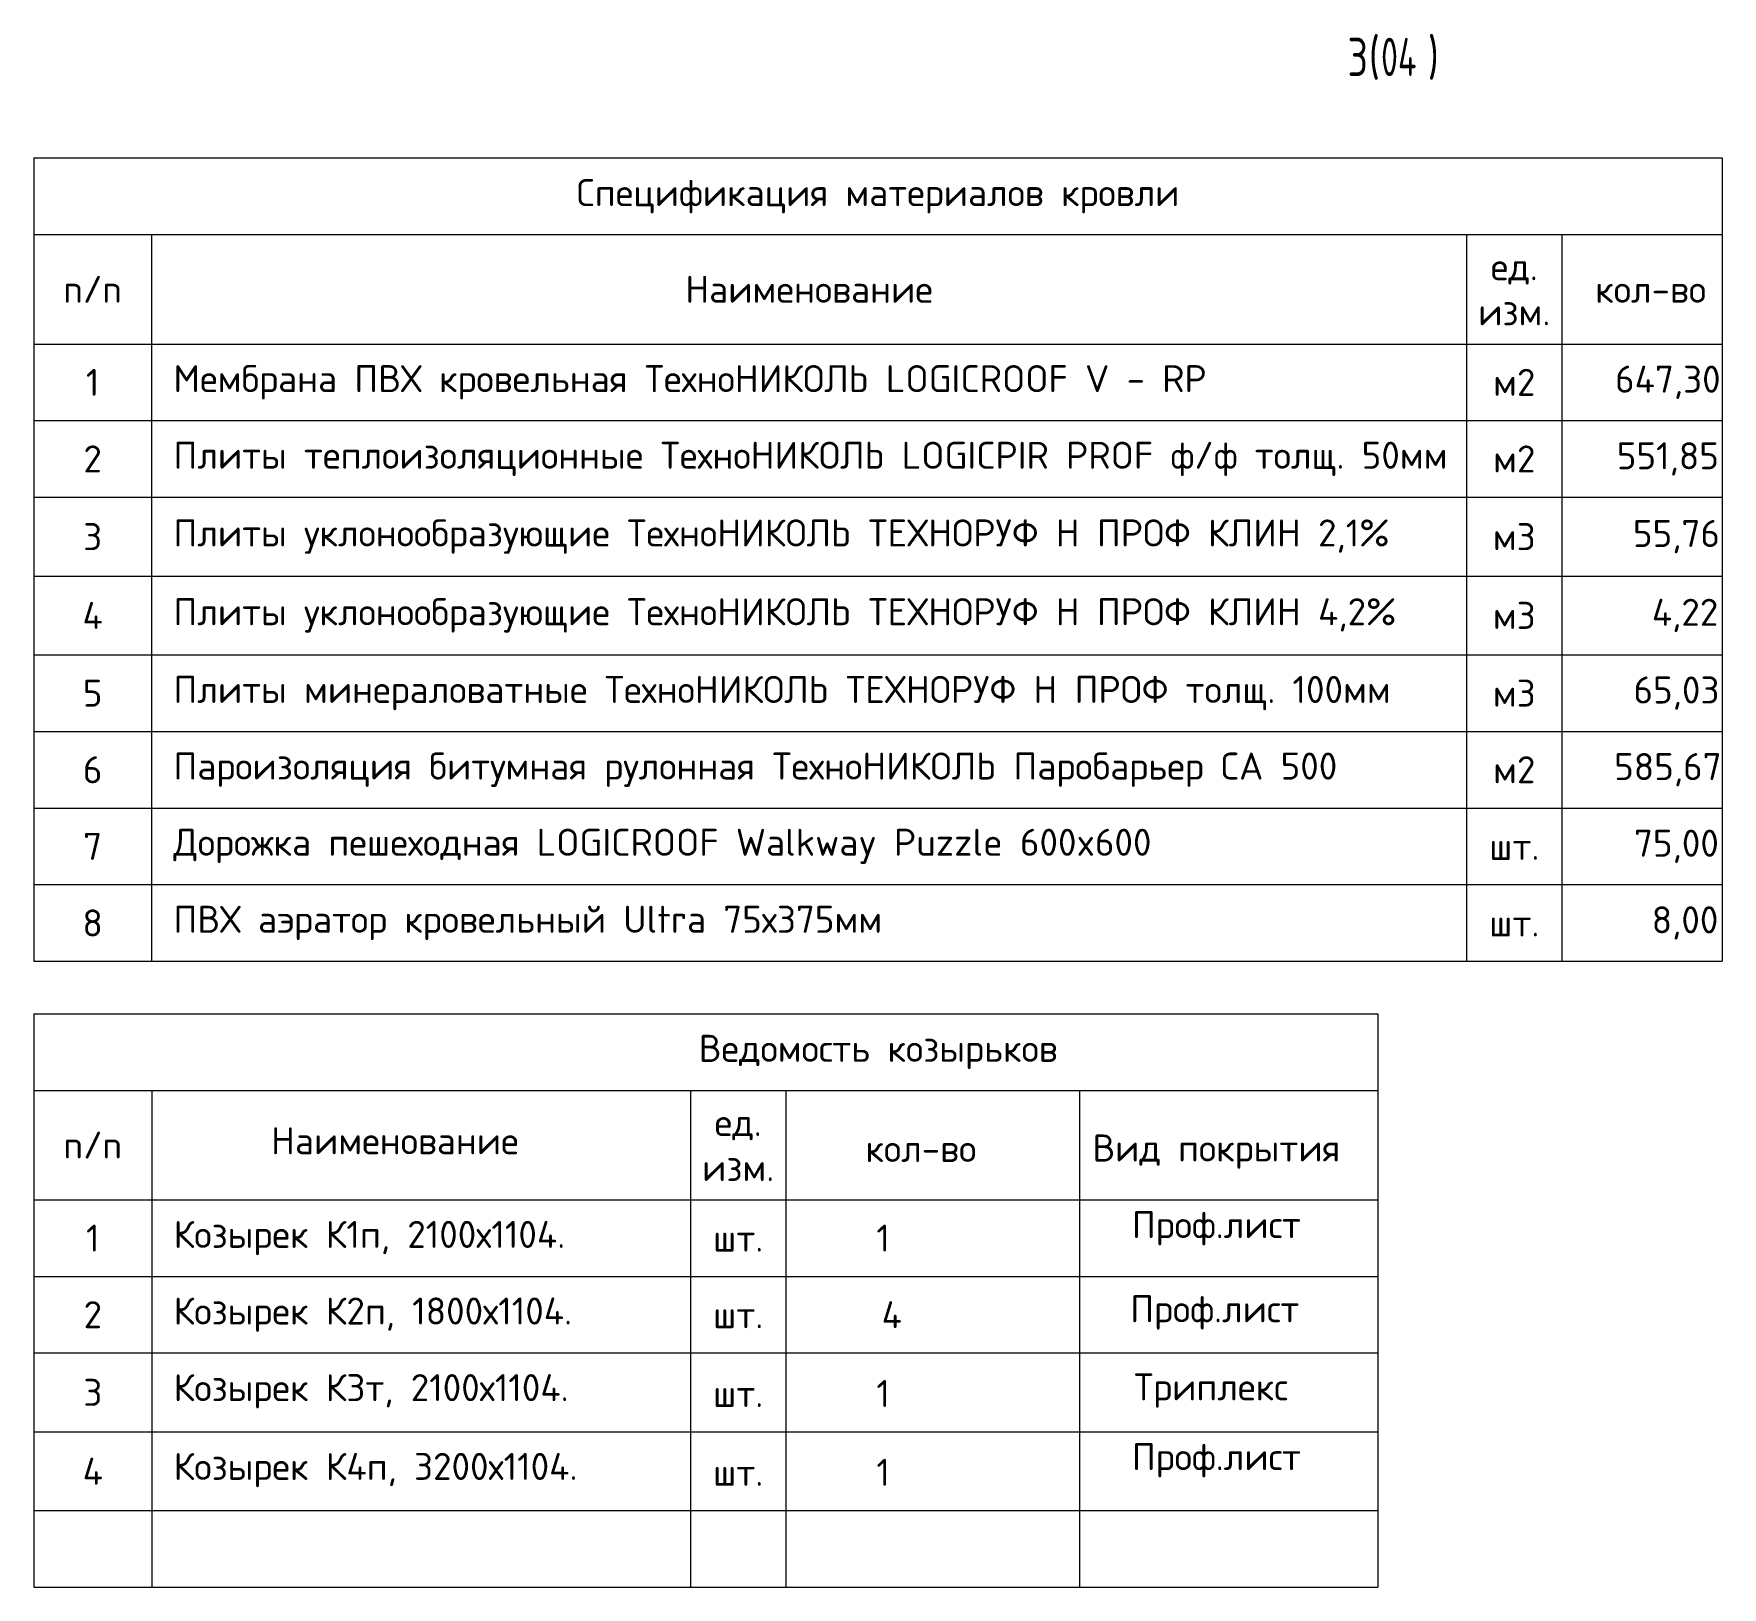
# Model space of a CAD drawing. Header units: millimetres. Extents: x -263990 to 193903, y -164417 to 240530.
# Drawn here: x -721 to 14710, y -77449 to -63255 of the extents above; entities that cross this region are included whole.
import ezdxf

# ---------------------------------------------------------------- set-up
doc = ezdxf.new("R2010")
doc.units = ezdxf.units.MM
doc.header["$LTSCALE"] = 20
doc.layers.get('0').update_dxf_attribs({"lineweight": 0})
doc.layers.add('Разрезы', color=7, linetype='Continuous', lineweight=9)
doc.styles.add('GOST Common_1', font='gost-common.ttf', dxfattribs={"width": 0.8, "height": 350})

# ---------------------------------------------------------------- blocks, each defined once
blk = doc.blocks.new('*T266')
at = {"linetype": 'ByBlock', "lineweight": -2, "transparency": 16777216}
for p, q in [((0, 0), (15432, 0)), ((0, 0), (0, -7340)), ((15432, 0), (15432, -7340)), ((0, -700), (15432, -700)), ((1076, -700), (1076, -7340)), ((13095, -700), (13095, -7340)), ((13967, -700), (13967, -7340)), ((0, -1700), (15432, -1700)), ((0, -2400), (15432, -2400)), ((0, -3100), (15432, -3100)), ((0, -3820), (15432, -3820)), ((0, -4540), (15432, -4540)), ((0, -5240), (15432, -5240)), ((0, -5940), (15432, -5940)), ((0, -6640), (15432, -6640)), ((0, -7340), (15432, -7340))]:
    blk.add_line(p, q, dxfattribs=at)
at = {"color": 0, "transparency": 16777216, "char_height": 246.94}
for s, insert, width, attachment_point in [('{\\fISOCPEUR|b0|i0|c0;Спецификация материалов кровли', (7716, -350), 15419.78, 5), ('{\\fISOCPEUR|b0|i0|c0;n/n', (538, -1200), 1064.33, 5), ('{\\fISOCPEUR|b0|i0|c0;Наименование', (7086, -1200), 12006.44, 5), ('{\\fISOCPEUR|b0|i0|c0;ед. изм.', (13531, -1200), 860, 5), ('{\\fISOCPEUR|b0|i0|c0; кол-во ', (14699, -1200), 1453, 5), ('{\\fISOCPEUR|b0|i0|c0;1', (538, -2050), 1064.33, 5), ('{\\fISOCPEUR|b0|i0|c0;Мембрана ПВХ кровельная ТехноНИКОЛЬ LOGICROOF V - RP', (1276, -2050), 11618.44, 4), ('{\\fISOCPEUR|b0|i0|c0;м2', (13531, -2050), 860, 5), ('{\\fISOCPEUR|b0|i0|c0;   647,30 ', (14699, -2050), 1453, 5), ('{\\fISOCPEUR|b0|i0|c0;Плиты теплоизоляционные ТехноНИКОЛЬ LOGICPIR PROF ф/ф толщ. 50мм', (1276, -2750), 11618.44, 4), ('{\\fISOCPEUR|b0|i0|c0;   551,85 ', (14699, -2750), 1453, 5), ('{\\fISOCPEUR|b0|i0|c0;2', (538, -2750), 1064.33, 5), ('{\\fISOCPEUR|b0|i0|c0;м2', (13531, -2750), 860, 5), ('{\\fISOCPEUR|b0|i0|c0;3', (538, -3460), 1064.33, 5), ('{\\fISOCPEUR|b0|i0|c0;Плиты уклонообразующие ТехноНИКОЛЬ ТЕХНОРУФ Н ПРОФ КЛИН 2,1% ', (1276, -3460), 11618.44, 4), ('{\\fISOCPEUR|b0|i0|c0;м3', (13531, -3460), 860, 5), ('{\\fISOCPEUR|b0|i0|c0;    55,76 ', (14699, -3460), 1453, 5), ('{\\fISOCPEUR|b0|i0|c0;4', (538, -4180), 1064.33, 5), ('{\\fISOCPEUR|b0|i0|c0;Плиты уклонообразующие ТехноНИКОЛЬ ТЕХНОРУФ Н ПРОФ КЛИН 4,2% ', (1276, -4180), 11618.44, 4), ('{\\fISOCPEUR|b0|i0|c0;м3', (13531, -4180), 860, 5), ('{\\fISOCPEUR|b0|i0|c0;     4,22 ', (14699, -4180), 1453, 5), ('{\\fISOCPEUR|b0|i0|c0;5', (538, -4890), 1064.33, 5), ('{\\fISOCPEUR|b0|i0|c0;Плиты минераловатные ТехноНИКОЛЬ ТЕХНОРУФ Н ПРОФ толщ. 100мм', (1276, -4890), 11618.44, 4), ('{\\fISOCPEUR|b0|i0|c0;м3', (13531, -4890), 860, 5), ('{\\fISOCPEUR|b0|i0|c0;    65,03 ', (14699, -4890), 1453, 5), ('{\\fISOCPEUR|b0|i0|c0;6', (538, -5590), 1064.33, 5), ('{\\fISOCPEUR|b0|i0|c0;Пароизоляция битумная рулонная ТехноНИКОЛЬ Паробарьер СА 500', (1276, -5590), 11618.44, 4), ('{\\fISOCPEUR|b0|i0|c0;м2', (13531, -5590), 860, 5), ('{\\fISOCPEUR|b0|i0|c0;   585,67 ', (14699, -5590), 1453, 5), ('{\\fISOCPEUR|b0|i0|c0;7', (538, -6290), 1064.33, 5), ('{\\fISOCPEUR|b0|i0|c0;Дорожка пешеходная LOGICROOF Walkway Puzzle 600x600', (1276, -6290), 11618.44, 4), ('{\\fISOCPEUR|b0|i0|c0;    75,00 ', (14699, -6290), 1453, 5), ('{\\fISOCPEUR|b0|i0|c0;шт.', (13531, -6290), 860, 5), ('{\\fISOCPEUR|b0|i0|c0;8', (538, -6990), 1064.33, 5), ('{\\fISOCPEUR|b0|i0|c0;ПВХ аэратор кровельный Ultra 75х375мм', (1276, -6990), 11618.44, 4), ('{\\fISOCPEUR|b0|i0|c0;шт.', (13531, -6990), 860, 5), ('{\\fISOCPEUR|b0|i0|c0;     8,00 ', (14699, -6990), 1453, 5)]:
    blk.add_mtext(s, dxfattribs=dict(at, insert=insert, width=width, attachment_point=attachment_point))

msp = doc.modelspace()

# ---------------------------------------------------------------- linework, layer by layer
for p, q in [((-719.64608, -72208.96141, -29218.58679), (11561.59494, -72208.96141, -29218.58679)), ((-719.64608, -72208.96141, -29218.58679), (-719.64608, -77449.15038, -29218.58679)), ((11561.59494, -72208.96141, -29218.58679), (11561.59494, -77449.15038, -29218.58679)), ((-719.64608, -72908.96141, -29218.58679), (11561.59494, -72908.96141, -29218.58679)), ((356.68725, -72908.96141, -29218.58679), (356.68725, -77449.15038, -29218.58679)), ((5280.19088, -72908.96141, -29218.58679), (5280.19088, -77449.15038, -29218.58679)), ((6152.1931, -72908.96141, -29218.58679), (6152.1931, -77449.15038, -29218.58679)), ((8835.53831, -72908.96141, -29218.58679), (8835.53831, -77449.15038, -29218.58679)), ((-719.64608, -73908.96141, -29218.58679), (11561.59494, -73908.96141, -29218.58679)), ((-719.64608, -74608.96141, -29218.58679), (11561.59494, -74608.96141, -29218.58679)), ((-719.64608, -75308.96141, -29218.58679), (11561.59494, -75308.96141, -29218.58679)), ((-719.64608, -76029.05589, -29218.58679), (11561.59494, -76029.05589, -29218.58679)), ((-719.64608, -76749.15038, -29218.58679), (11561.59494, -76749.15038, -29218.58679)), ((-719.64608, -77449.15038, -29218.58679), (11561.59494, -77449.15038, -29218.58679))]:
    msp.add_line(p, q)

# ---------------------------------------------------------------- block references
msp.add_blockref('*T266', (-721.35539, -64389.66675, -29218.58679))

# ---------------------------------------------------------------- texts
at = {"char_height": 246.9444444}
for s, insert, width, attachment_point in [('{\\fISOCPEUR|b0|i0|c204|p34;Ведомость козырьков}', (6996.24392, -72558.96141, -29218.58679), 15419.78, 5), ('{\\fISOCPEUR|b0|i0|c0;n/n', (-181.47942, -73408.96141, -29218.58679), 1064.3333333, 5), ('{\\fISOCPEUR|b0|i0|c0;Наименование', (2579.01992, -73369.86251, -29218.58679), 12006.4444444, 5), ('{\\fISOCPEUR|b0|i0|c0;ед. изм.', (5716.19199, -73408.96141, -29218.58679), 860.0022222, 5), ('{\\fISOCPEUR|b0|i0|c0; кол-во ', (7307.36736, -73440.28347, -29218.58679), 1453, 5), ('{\\fISOCPEUR|b0|i0|c204|p34;Вид покрытия}', (10087.26411, -73469.47722, -29218.58679), 12006.4444444, 5), ('{\\fISOCPEUR|b0|i0|c204|p34;Проф.лист}', (10087.26411, -74169.47722, -29218.58679), 12006.4444444, 5), ('{\\fISOCPEUR|b0|i0|c0;1', (-181.47942, -74258.96141, -29218.58679), 1064.3333333, 5), ('{\\fISOCPEUR|b0|i0|c204|p34;Козырек К1п, 2100х1104.}', (556.68725, -74258.96141, -29218.58679), 11618.4444444, 4), ('{\\fISOCPEUR|b0|i0|c204|p34;шт.}', (5716.19199, -74258.96141, -29218.58679), 860.0022222, 5), ('{\\fISOCPEUR|b0|i0|c0|p34;  \\fISOCPEUR|b0|i0|c204|p34;1}', (6884.6931, -74258.96141, -29218.58679), 1453, 5), ('{\\fISOCPEUR|b0|i0|c0;2', (-181.47942, -74958.96141, -29218.58679), 1064.3333333, 5), ('{\\fISOCPEUR|b0|i0|c204|p34;Козырек К2п, 1800х1104.}', (556.68725, -74958.96141, -29218.58679), 11618.4444444, 4), ('{\\fISOCPEUR|b0|i0|c0|p34;   \\fISOCPEUR|b0|i0|c204|p34;4}', (6884.6931, -74958.96141, -29218.58679), 1453, 5), ('{\\fISOCPEUR|b0|i0|c204|p34;Проф.лист}', (10071.87159, -74938.78003, -29218.58679), 12006.4444444, 5), ('{\\fISOCPEUR|b0|i0|c204|p34;шт.}', (5716.19199, -74958.96141, -29218.58679), 860.0022222, 5), ('{\\fISOCPEUR|b0|i0|c0;3', (-181.47942, -75669.00865, -29218.58679), 1064.3333333, 5), ('{\\fISOCPEUR|b0|i0|c204|p34;Козырек К3т, 2100х1104.}', (556.68725, -75658.96141, -29218.58679), 11618.4444444, 4), ('{\\fISOCPEUR|b0|i0|c0|p34;  \\fISOCPEUR|b0|i0|c204|p34;1}', (6884.6931, -75679.05589, -29218.58679), 1453, 5), ('{\\fISOCPEUR|b0|i0|c204|p34;Триплекс}', (10036.57809, -75652.12357, -29218.58679), 12006.4444444, 5), ('{\\fISOCPEUR|b0|i0|c204|p34;шт.}', (5716.19199, -75679.05589, -29218.58679), 860.0022222, 5), ('{\\fISOCPEUR|b0|i0|c204|p34;Козырек К4п, 3200х1104.}', (556.68725, -76379.05589, -29218.58679), 11618.4444444, 4), ('{\\fISOCPEUR|b0|i0|c204|p34;Проф.лист}', (10087.26411, -76289.57171, -29218.58679), 12006.4444444, 5), ('{\\fISOCPEUR|b0|i0|c0;4', (-181.47942, -76389.10314, -29218.58679), 1064.3333333, 5), ('{\\fISOCPEUR|b0|i0|c204|p34;шт.}', (5716.19199, -76399.15038, -29218.58679), 860.0022222, 5), ('{\\fISOCPEUR|b0|i0|c0|p34;  \\fISOCPEUR|b0|i0|c204|p34;1}', (6884.6931, -76399.15038, -29218.58679), 1453, 5)]:
    msp.add_mtext(s, dxfattribs=dict(at, insert=insert, width=width, attachment_point=attachment_point))
at = {"layer": 'Разрезы', "char_height": 350, "attachment_point": 1, "style": 'GOST Common_1'}
for s, insert, width in [('\\fGOST Common|b0|i0|c204|p34|;\\W.8;(', (11481.03573, -63291.5501, -29218.58679), 134.6835), ('\\fGOST Common|b0|i0|c204|p34|;\\W.8;)', (12020.78573, -63291.5501, -29218.58679), 134.6835), ('\\fGOST Common|b0|i0|c204|p34|;\\W.8;3', (11285.24406, -63291.5501, -29218.58679), 237.2995), ('04', (11592.16073, -63291.5501, -29218.58679), 519.4935)]:
    msp.add_mtext(s, dxfattribs=dict(at, insert=insert, width=width))

doc.saveas('drawing.dxf')
